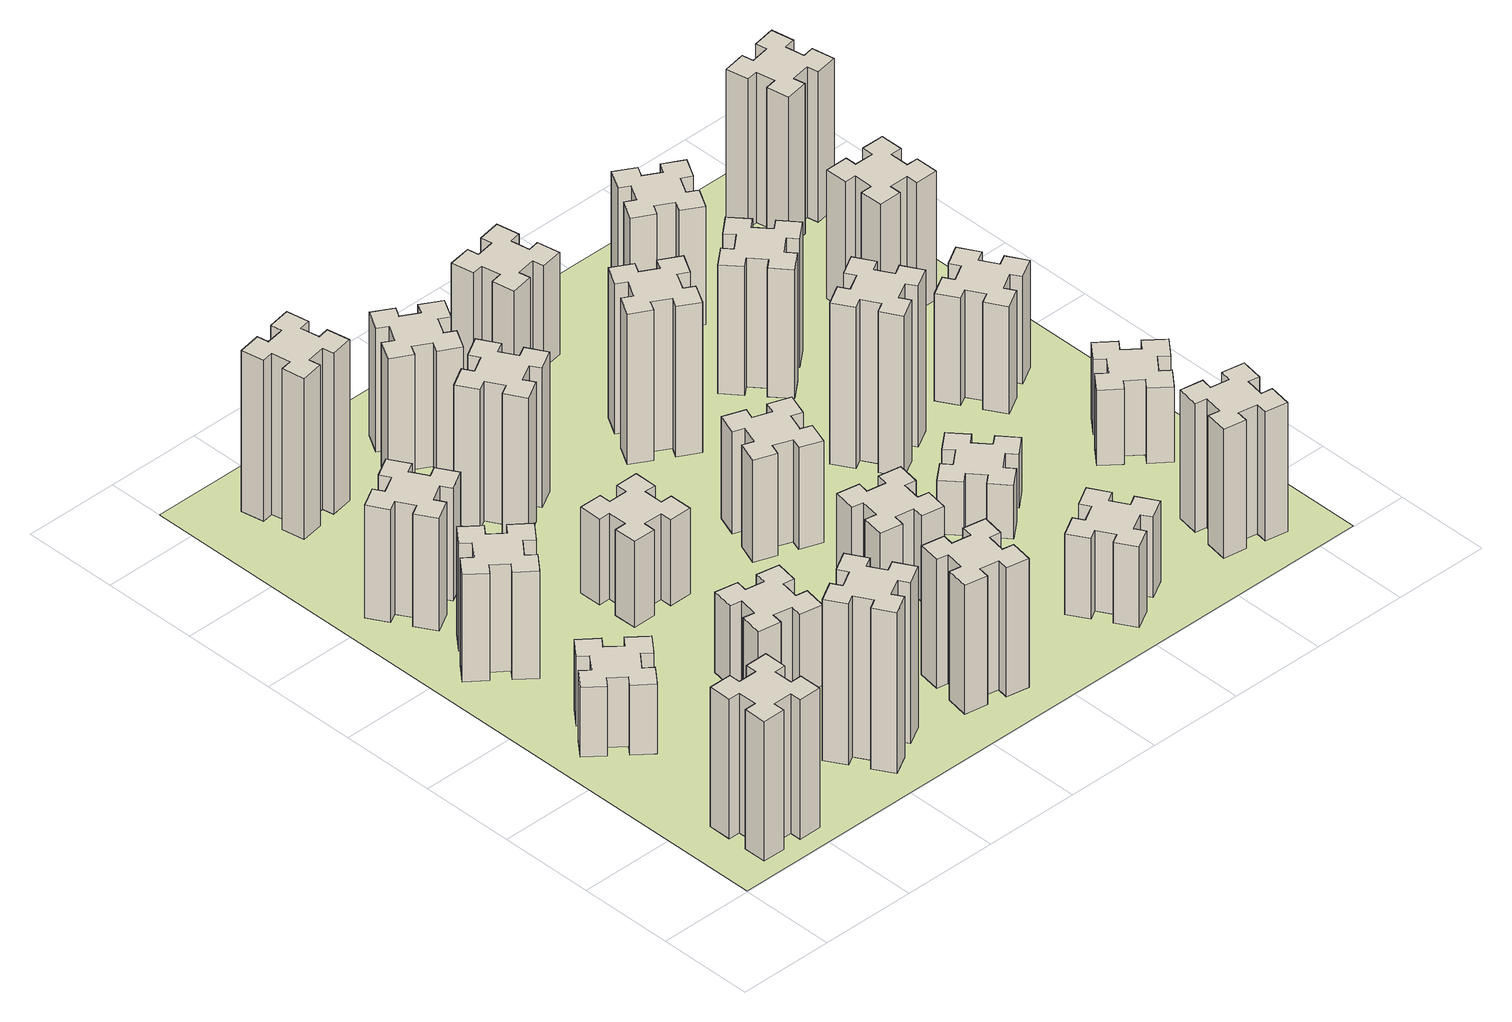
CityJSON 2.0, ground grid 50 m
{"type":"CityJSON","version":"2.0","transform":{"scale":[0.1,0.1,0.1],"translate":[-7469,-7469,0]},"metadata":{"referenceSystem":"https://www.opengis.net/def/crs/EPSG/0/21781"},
"CityObjects":{
"building1":{"type":"Building","attributes":{"class":"1000","function":"1000","usage":"1000","yearOfConstruction":2016,"roofType":"1000","measuredHeight":78,"storeysAboveGround":30,"storeysBelowGround":0},"geometry":[{"type":"Solid","lod":"1","boundaries":[[[[0,1,2,3,4,5,6,7,8,9,10,11,12,13,14,15,16,17,18,19]],[[17,16,20,21]],[[16,15,22,20]],[[15,14,23,22]],[[14,13,24,23]],[[13,12,25,24]],[[12,11,26,25]],[[11,10,27,26]],[[10,9,28,27]],[[9,8,29,28]],[[8,7,30,29]],[[7,6,31,30]],[[6,5,32,31]],[[5,4,33,32]],[[4,3,34,33]],[[3,2,35,34]],[[2,1,36,35]],[[1,0,37,36]],[[0,19,38,37]],[[19,18,39,38]],[[18,17,21,39]],[[24,25,26,27,28,29,30,31,32,33,34,35,36,37,38,39,21,20,22,23]]]]}]},
"building2":{"type":"Building","attributes":{"class":"1000","function":"1000","usage":"1000","yearOfConstruction":2016,"roofType":"1000","measuredHeight":39,"storeysAboveGround":30,"storeysBelowGround":0},"geometry":[{"type":"Solid","lod":"1","boundaries":[[[[40,41,42,43,44,45,46,47,48,49,50,51,52,53,54,55,56,57,58,59]],[[57,56,60,61]],[[56,55,62,60]],[[55,54,63,62]],[[54,53,64,63]],[[53,52,65,64]],[[52,51,66,65]],[[51,50,67,66]],[[50,49,68,67]],[[49,48,69,68]],[[48,47,70,69]],[[47,46,71,70]],[[46,45,72,71]],[[45,44,73,72]],[[44,43,74,73]],[[43,42,75,74]],[[42,41,76,75]],[[41,40,77,76]],[[40,59,78,77]],[[59,58,79,78]],[[58,57,61,79]],[[64,65,66,67,68,69,70,71,72,73,74,75,76,77,78,79,61,60,62,63]]]]}]},
"building3":{"type":"Building","attributes":{"class":"1000","function":"1000","usage":"1000","yearOfConstruction":2016,"roofType":"1000","measuredHeight":60,"storeysAboveGround":30,"storeysBelowGround":0},"geometry":[{"type":"Solid","lod":"1","boundaries":[[[[80,81,82,83,84,85,86,87,88,89,90,91,92,93,94,95,96,97,98,99]],[[97,96,100,101]],[[96,95,102,100]],[[95,94,103,102]],[[94,93,104,103]],[[93,92,105,104]],[[92,91,106,105]],[[91,90,107,106]],[[90,89,108,107]],[[89,88,109,108]],[[88,87,110,109]],[[87,86,111,110]],[[86,85,112,111]],[[85,84,113,112]],[[84,83,114,113]],[[83,82,115,114]],[[82,81,116,115]],[[81,80,117,116]],[[80,99,118,117]],[[99,98,119,118]],[[98,97,101,119]],[[104,105,106,107,108,109,110,111,112,113,114,115,116,117,118,119,101,100,102,103]]]]}]},
"building4":{"type":"Building","attributes":{"class":"1000","function":"1000","usage":"1000","yearOfConstruction":2016,"roofType":"1000","measuredHeight":63,"storeysAboveGround":30,"storeysBelowGround":0},"geometry":[{"type":"Solid","lod":"1","boundaries":[[[[120,121,122,123,124,125,126,127,128,129,130,131,132,133,134,135,136,137,138,139]],[[137,136,140,141]],[[136,135,142,140]],[[135,134,143,142]],[[134,133,144,143]],[[133,132,145,144]],[[132,131,146,145]],[[131,130,147,146]],[[130,129,148,147]],[[129,128,149,148]],[[128,127,150,149]],[[127,126,151,150]],[[126,125,152,151]],[[125,124,153,152]],[[124,123,154,153]],[[123,122,155,154]],[[122,121,156,155]],[[121,120,157,156]],[[120,139,158,157]],[[139,138,159,158]],[[138,137,141,159]],[[144,145,146,147,148,149,150,151,152,153,154,155,156,157,158,159,141,140,142,143]]]]}]},
"building5":{"type":"Building","attributes":{"class":"1000","function":"1000","usage":"1000","yearOfConstruction":2016,"roofType":"1000","measuredHeight":90,"storeysAboveGround":30,"storeysBelowGround":0},"geometry":[{"type":"Solid","lod":"1","boundaries":[[[[160,161,162,163,164,165,166,167,168,169,170,171,172,173,174,175,176,177,178,179]],[[177,176,180,181]],[[176,175,182,180]],[[175,174,183,182]],[[174,173,184,183]],[[173,172,185,184]],[[172,171,186,185]],[[171,170,187,186]],[[170,169,188,187]],[[169,168,189,188]],[[168,167,190,189]],[[167,166,191,190]],[[166,165,192,191]],[[165,164,193,192]],[[164,163,194,193]],[[163,162,195,194]],[[162,161,196,195]],[[161,160,197,196]],[[160,179,198,197]],[[179,178,199,198]],[[178,177,181,199]],[[184,185,186,187,188,189,190,191,192,193,194,195,196,197,198,199,181,180,182,183]]]]}]},
"building6":{"type":"Building","attributes":{"class":"1000","function":"1000","usage":"1000","yearOfConstruction":2016,"roofType":"1000","measuredHeight":45,"storeysAboveGround":30,"storeysBelowGround":0},"geometry":[{"type":"Solid","lod":"1","boundaries":[[[[200,201,202,203,204,205,206,207,208,209,210,211,212,213,214,215,216,217,218,219]],[[217,216,220,221]],[[216,215,222,220]],[[215,214,223,222]],[[214,213,224,223]],[[213,212,225,224]],[[212,211,226,225]],[[211,210,227,226]],[[210,209,228,227]],[[209,208,229,228]],[[208,207,230,229]],[[207,206,231,230]],[[206,205,232,231]],[[205,204,233,232]],[[204,203,234,233]],[[203,202,235,234]],[[202,201,236,235]],[[201,200,237,236]],[[200,219,238,237]],[[219,218,239,238]],[[218,217,221,239]],[[224,225,226,227,228,229,230,231,232,233,234,235,236,237,238,239,221,220,222,223]]]]}]},
"building7":{"type":"Building","attributes":{"class":"1000","function":"1000","usage":"1000","yearOfConstruction":2016,"roofType":"1000","measuredHeight":90,"storeysAboveGround":30,"storeysBelowGround":0},"geometry":[{"type":"Solid","lod":"1","boundaries":[[[[240,241,242,243,244,245,246,247,248,249,250,251,252,253,254,255,256,257,258,259]],[[257,256,260,261]],[[256,255,262,260]],[[255,254,263,262]],[[254,253,264,263]],[[253,252,265,264]],[[252,251,266,265]],[[251,250,267,266]],[[250,249,268,267]],[[249,248,269,268]],[[248,247,270,269]],[[247,246,271,270]],[[246,245,272,271]],[[245,244,273,272]],[[244,243,274,273]],[[243,242,275,274]],[[242,241,276,275]],[[241,240,277,276]],[[240,259,278,277]],[[259,258,279,278]],[[258,257,261,279]],[[264,265,266,267,268,269,270,271,272,273,274,275,276,277,278,279,261,260,262,263]]]]}]},
"building8":{"type":"Building","attributes":{"class":"1000","function":"1000","usage":"1000","yearOfConstruction":2016,"roofType":"1000","measuredHeight":48,"storeysAboveGround":30,"storeysBelowGround":0},"geometry":[{"type":"Solid","lod":"1","boundaries":[[[[280,281,282,283,284,285,286,287,288,289,290,291,292,293,294,295,296,297,298,299]],[[297,296,300,301]],[[296,295,302,300]],[[295,294,303,302]],[[294,293,304,303]],[[293,292,305,304]],[[292,291,306,305]],[[291,290,307,306]],[[290,289,308,307]],[[289,288,309,308]],[[288,287,310,309]],[[287,286,311,310]],[[286,285,312,311]],[[285,284,313,312]],[[284,283,314,313]],[[283,282,315,314]],[[282,281,316,315]],[[281,280,317,316]],[[280,299,318,317]],[[299,298,319,318]],[[298,297,301,319]],[[304,305,306,307,308,309,310,311,312,313,314,315,316,317,318,319,301,300,302,303]]]]}]},
"building9":{"type":"Building","attributes":{"class":"1000","function":"1000","usage":"1000","yearOfConstruction":2016,"roofType":"1000","measuredHeight":72,"storeysAboveGround":30,"storeysBelowGround":0},"geometry":[{"type":"Solid","lod":"1","boundaries":[[[[320,321,322,323,324,325,326,327,328,329,330,331,332,333,334,335,336,337,338,339]],[[337,336,340,341]],[[336,335,342,340]],[[335,334,343,342]],[[334,333,344,343]],[[333,332,345,344]],[[332,331,346,345]],[[331,330,347,346]],[[330,329,348,347]],[[329,328,349,348]],[[328,327,350,349]],[[327,326,351,350]],[[326,325,352,351]],[[325,324,353,352]],[[324,323,354,353]],[[323,322,355,354]],[[322,321,356,355]],[[321,320,357,356]],[[320,339,358,357]],[[339,338,359,358]],[[338,337,341,359]],[[344,345,346,347,348,349,350,351,352,353,354,355,356,357,358,359,341,340,342,343]]]]}]},
"building10":{"type":"Building","attributes":{"class":"1000","function":"1000","usage":"1000","yearOfConstruction":2016,"roofType":"1000","measuredHeight":78,"storeysAboveGround":30,"storeysBelowGround":0},"geometry":[{"type":"Solid","lod":"1","boundaries":[[[[360,361,362,363,364,365,366,367,368,369,370,371,372,373,374,375,376,377,378,379]],[[377,376,380,381]],[[376,375,382,380]],[[375,374,383,382]],[[374,373,384,383]],[[373,372,385,384]],[[372,371,386,385]],[[371,370,387,386]],[[370,369,388,387]],[[369,368,389,388]],[[368,367,390,389]],[[367,366,391,390]],[[366,365,392,391]],[[365,364,393,392]],[[364,363,394,393]],[[363,362,395,394]],[[362,361,396,395]],[[361,360,397,396]],[[360,379,398,397]],[[379,378,399,398]],[[378,377,381,399]],[[384,385,386,387,388,389,390,391,392,393,394,395,396,397,398,399,381,380,382,383]]]]}]},
"building11":{"type":"Building","attributes":{"class":"1000","function":"1000","usage":"1000","yearOfConstruction":2016,"roofType":"1000","measuredHeight":69,"storeysAboveGround":30,"storeysBelowGround":0},"geometry":[{"type":"Solid","lod":"1","boundaries":[[[[400,401,402,403,404,405,406,407,408,409,410,411,412,413,414,415,416,417,418,419]],[[417,416,420,421]],[[416,415,422,420]],[[415,414,423,422]],[[414,413,424,423]],[[413,412,425,424]],[[412,411,426,425]],[[411,410,427,426]],[[410,409,428,427]],[[409,408,429,428]],[[408,407,430,429]],[[407,406,431,430]],[[406,405,432,431]],[[405,404,433,432]],[[404,403,434,433]],[[403,402,435,434]],[[402,401,436,435]],[[401,400,437,436]],[[400,419,438,437]],[[419,418,439,438]],[[418,417,421,439]],[[424,425,426,427,428,429,430,431,432,433,434,435,436,437,438,439,421,420,422,423]]]]}]},
"building12":{"type":"Building","attributes":{"class":"1000","function":"1000","usage":"1000","yearOfConstruction":2016,"roofType":"1000","measuredHeight":48,"storeysAboveGround":30,"storeysBelowGround":0},"geometry":[{"type":"Solid","lod":"1","boundaries":[[[[440,441,442,443,444,445,446,447,448,449,450,451,452,453,454,455,456,457,458,459]],[[457,456,460,461]],[[456,455,462,460]],[[455,454,463,462]],[[454,453,464,463]],[[453,452,465,464]],[[452,451,466,465]],[[451,450,467,466]],[[450,449,468,467]],[[449,448,469,468]],[[448,447,470,469]],[[447,446,471,470]],[[446,445,472,471]],[[445,444,473,472]],[[444,443,474,473]],[[443,442,475,474]],[[442,441,476,475]],[[441,440,477,476]],[[440,459,478,477]],[[459,458,479,478]],[[458,457,461,479]],[[464,465,466,467,468,469,470,471,472,473,474,475,476,477,478,479,461,460,462,463]]]]}]},
"building13":{"type":"Building","attributes":{"class":"1000","function":"1000","usage":"1000","yearOfConstruction":2016,"roofType":"1000","measuredHeight":57,"storeysAboveGround":30,"storeysBelowGround":0},"geometry":[{"type":"Solid","lod":"1","boundaries":[[[[480,481,482,483,484,485,486,487,488,489,490,491,492,493,494,495,496,497,498,499]],[[497,496,500,501]],[[496,495,502,500]],[[495,494,503,502]],[[494,493,504,503]],[[493,492,505,504]],[[492,491,506,505]],[[491,490,507,506]],[[490,489,508,507]],[[489,488,509,508]],[[488,487,510,509]],[[487,486,511,510]],[[486,485,512,511]],[[485,484,513,512]],[[484,483,514,513]],[[483,482,515,514]],[[482,481,516,515]],[[481,480,517,516]],[[480,499,518,517]],[[499,498,519,518]],[[498,497,501,519]],[[504,505,506,507,508,509,510,511,512,513,514,515,516,517,518,519,501,500,502,503]]]]}]},
"building14":{"type":"Building","attributes":{"class":"1000","function":"1000","usage":"1000","yearOfConstruction":2016,"roofType":"1000","measuredHeight":45,"storeysAboveGround":30,"storeysBelowGround":0},"geometry":[{"type":"Solid","lod":"1","boundaries":[[[[520,521,522,523,524,525,526,527,528,529,530,531,532,533,534,535,536,537,538,539]],[[537,536,540,541]],[[536,535,542,540]],[[535,534,543,542]],[[534,533,544,543]],[[533,532,545,544]],[[532,531,546,545]],[[531,530,547,546]],[[530,529,548,547]],[[529,528,549,548]],[[528,527,550,549]],[[527,526,551,550]],[[526,525,552,551]],[[525,524,553,552]],[[524,523,554,553]],[[523,522,555,554]],[[522,521,556,555]],[[521,520,557,556]],[[520,539,558,557]],[[539,538,559,558]],[[538,537,541,559]],[[544,545,546,547,548,549,550,551,552,553,554,555,556,557,558,559,541,540,542,543]]]]}]},
"building15":{"type":"Building","attributes":{"class":"1000","function":"1000","usage":"1000","yearOfConstruction":2016,"roofType":"1000","measuredHeight":84,"storeysAboveGround":30,"storeysBelowGround":0},"geometry":[{"type":"Solid","lod":"1","boundaries":[[[[560,561,562,563,564,565,566,567,568,569,570,571,572,573,574,575,576,577,578,579]],[[577,576,580,581]],[[576,575,582,580]],[[575,574,583,582]],[[574,573,584,583]],[[573,572,585,584]],[[572,571,586,585]],[[571,570,587,586]],[[570,569,588,587]],[[569,568,589,588]],[[568,567,590,589]],[[567,566,591,590]],[[566,565,592,591]],[[565,564,593,592]],[[564,563,594,593]],[[563,562,595,594]],[[562,561,596,595]],[[561,560,597,596]],[[560,579,598,597]],[[579,578,599,598]],[[578,577,581,599]],[[584,585,586,587,588,589,590,591,592,593,594,595,596,597,598,599,581,580,582,583]]]]}]},
"building16":{"type":"Building","attributes":{"class":"1000","function":"1000","usage":"1000","yearOfConstruction":2016,"roofType":"1000","measuredHeight":57,"storeysAboveGround":30,"storeysBelowGround":0},"geometry":[{"type":"Solid","lod":"1","boundaries":[[[[600,601,602,603,604,605,606,607,608,609,610,611,612,613,614,615,616,617,618,619]],[[617,616,620,621]],[[616,615,622,620]],[[615,614,623,622]],[[614,613,624,623]],[[613,612,625,624]],[[612,611,626,625]],[[611,610,627,626]],[[610,609,628,627]],[[609,608,629,628]],[[608,607,630,629]],[[607,606,631,630]],[[606,605,632,631]],[[605,604,633,632]],[[604,603,634,633]],[[603,602,635,634]],[[602,601,636,635]],[[601,600,637,636]],[[600,619,638,637]],[[619,618,639,638]],[[618,617,621,639]],[[624,625,626,627,628,629,630,631,632,633,634,635,636,637,638,639,621,620,622,623]]]]}]},
"building17":{"type":"Building","attributes":{"class":"1000","function":"1000","usage":"1000","yearOfConstruction":2016,"roofType":"1000","measuredHeight":30,"storeysAboveGround":30,"storeysBelowGround":0},"geometry":[{"type":"Solid","lod":"1","boundaries":[[[[640,641,642,643,644,645,646,647,648,649,650,651,652,653,654,655,656,657,658,659]],[[657,656,660,661]],[[656,655,662,660]],[[655,654,663,662]],[[654,653,664,663]],[[653,652,665,664]],[[652,651,666,665]],[[651,650,667,666]],[[650,649,668,667]],[[649,648,669,668]],[[648,647,670,669]],[[647,646,671,670]],[[646,645,672,671]],[[645,644,673,672]],[[644,643,674,673]],[[643,642,675,674]],[[642,641,676,675]],[[641,640,677,676]],[[640,659,678,677]],[[659,658,679,678]],[[658,657,661,679]],[[664,665,666,667,668,669,670,671,672,673,674,675,676,677,678,679,661,660,662,663]]]]}]},
"building18":{"type":"Building","attributes":{"class":"1000","function":"1000","usage":"1000","yearOfConstruction":2016,"roofType":"1000","measuredHeight":90,"storeysAboveGround":30,"storeysBelowGround":0},"geometry":[{"type":"Solid","lod":"1","boundaries":[[[[680,681,682,683,684,685,686,687,688,689,690,691,692,693,694,695,696,697,698,699]],[[697,696,700,701]],[[696,695,702,700]],[[695,694,703,702]],[[694,693,704,703]],[[693,692,705,704]],[[692,691,706,705]],[[691,690,707,706]],[[690,689,708,707]],[[689,688,709,708]],[[688,687,710,709]],[[687,686,711,710]],[[686,685,712,711]],[[685,684,713,712]],[[684,683,714,713]],[[683,682,715,714]],[[682,681,716,715]],[[681,680,717,716]],[[680,699,718,717]],[[699,698,719,718]],[[698,697,701,719]],[[704,705,706,707,708,709,710,711,712,713,714,715,716,717,718,719,701,700,702,703]]]]}]},
"building19":{"type":"Building","attributes":{"class":"1000","function":"1000","usage":"1000","yearOfConstruction":2016,"roofType":"1000","measuredHeight":72,"storeysAboveGround":30,"storeysBelowGround":0},"geometry":[{"type":"Solid","lod":"1","boundaries":[[[[720,721,722,723,724,725,726,727,728,729,730,731,732,733,734,735,736,737,738,739]],[[737,736,740,741]],[[736,735,742,740]],[[735,734,743,742]],[[734,733,744,743]],[[733,732,745,744]],[[732,731,746,745]],[[731,730,747,746]],[[730,729,748,747]],[[729,728,749,748]],[[728,727,750,749]],[[727,726,751,750]],[[726,725,752,751]],[[725,724,753,752]],[[724,723,754,753]],[[723,722,755,754]],[[722,721,756,755]],[[721,720,757,756]],[[720,739,758,757]],[[739,738,759,758]],[[738,737,741,759]],[[744,745,746,747,748,749,750,751,752,753,754,755,756,757,758,759,741,740,742,743]]]]}]},
"building20":{"type":"Building","attributes":{"class":"1000","function":"1000","usage":"1000","yearOfConstruction":2016,"roofType":"1000","measuredHeight":72,"storeysAboveGround":30,"storeysBelowGround":0},"geometry":[{"type":"Solid","lod":"1","boundaries":[[[[760,761,762,763,764,765,766,767,768,769,770,771,772,773,774,775,776,777,778,779]],[[777,776,780,781]],[[776,775,782,780]],[[775,774,783,782]],[[774,773,784,783]],[[773,772,785,784]],[[772,771,786,785]],[[771,770,787,786]],[[770,769,788,787]],[[769,768,789,788]],[[768,767,790,789]],[[767,766,791,790]],[[766,765,792,791]],[[765,764,793,792]],[[764,763,794,793]],[[763,762,795,794]],[[762,761,796,795]],[[761,760,797,796]],[[760,779,798,797]],[[779,778,799,798]],[[778,777,781,799]],[[784,785,786,787,788,789,790,791,792,793,794,795,796,797,798,799,781,780,782,783]]]]}]},
"building21":{"type":"Building","attributes":{"class":"1000","function":"1000","usage":"1000","yearOfConstruction":2016,"roofType":"1000","measuredHeight":66,"storeysAboveGround":30,"storeysBelowGround":0},"geometry":[{"type":"Solid","lod":"1","boundaries":[[[[800,801,802,803,804,805,806,807,808,809,810,811,812,813,814,815,816,817,818,819]],[[817,816,820,821]],[[816,815,822,820]],[[815,814,823,822]],[[814,813,824,823]],[[813,812,825,824]],[[812,811,826,825]],[[811,810,827,826]],[[810,809,828,827]],[[809,808,829,828]],[[808,807,830,829]],[[807,806,831,830]],[[806,805,832,831]],[[805,804,833,832]],[[804,803,834,833]],[[803,802,835,834]],[[802,801,836,835]],[[801,800,837,836]],[[800,819,838,837]],[[819,818,839,838]],[[818,817,821,839]],[[824,825,826,827,828,829,830,831,832,833,834,835,836,837,838,839,821,820,822,823]]]]}]},
"building22":{"type":"Building","attributes":{"class":"1000","function":"1000","usage":"1000","yearOfConstruction":2016,"roofType":"1000","measuredHeight":42,"storeysAboveGround":30,"storeysBelowGround":0},"geometry":[{"type":"Solid","lod":"1","boundaries":[[[[840,841,842,843,844,845,846,847,848,849,850,851,852,853,854,855,856,857,858,859]],[[857,856,860,861]],[[856,855,862,860]],[[855,854,863,862]],[[854,853,864,863]],[[853,852,865,864]],[[852,851,866,865]],[[851,850,867,866]],[[850,849,868,867]],[[849,848,869,868]],[[848,847,870,869]],[[847,846,871,870]],[[846,845,872,871]],[[845,844,873,872]],[[844,843,874,873]],[[843,842,875,874]],[[842,841,876,875]],[[841,840,877,876]],[[840,859,878,877]],[[859,858,879,878]],[[858,857,861,879]],[[864,865,866,867,868,869,870,871,872,873,874,875,876,877,878,879,861,860,862,863]]]]}]},
"building23":{"type":"Building","attributes":{"class":"1000","function":"1000","usage":"1000","yearOfConstruction":2016,"roofType":"1000","measuredHeight":60,"storeysAboveGround":30,"storeysBelowGround":0},"geometry":[{"type":"Solid","lod":"1","boundaries":[[[[880,881,882,883,884,885,886,887,888,889,890,891,892,893,894,895,896,897,898,899]],[[897,896,900,901]],[[896,895,902,900]],[[895,894,903,902]],[[894,893,904,903]],[[893,892,905,904]],[[892,891,906,905]],[[891,890,907,906]],[[890,889,908,907]],[[889,888,909,908]],[[888,887,910,909]],[[887,886,911,910]],[[886,885,912,911]],[[885,884,913,912]],[[884,883,914,913]],[[883,882,915,914]],[[882,881,916,915]],[[881,880,917,916]],[[880,899,918,917]],[[899,898,919,918]],[[898,897,901,919]],[[904,905,906,907,908,909,910,911,912,913,914,915,916,917,918,919,901,900,902,903]]]]}]},
"building24":{"type":"Building","attributes":{"class":"1000","function":"1000","usage":"1000","yearOfConstruction":2016,"roofType":"1000","measuredHeight":72,"storeysAboveGround":30,"storeysBelowGround":0},"geometry":[{"type":"Solid","lod":"1","boundaries":[[[[920,921,922,923,924,925,926,927,928,929,930,931,932,933,934,935,936,937,938,939]],[[937,936,940,941]],[[936,935,942,940]],[[935,934,943,942]],[[934,933,944,943]],[[933,932,945,944]],[[932,931,946,945]],[[931,930,947,946]],[[930,929,948,947]],[[929,928,949,948]],[[928,927,950,949]],[[927,926,951,950]],[[926,925,952,951]],[[925,924,953,952]],[[924,923,954,953]],[[923,922,955,954]],[[922,921,956,955]],[[921,920,957,956]],[[920,939,958,957]],[[939,938,959,958]],[[938,937,941,959]],[[944,945,946,947,948,949,950,951,952,953,954,955,956,957,958,959,941,940,942,943]]]]}]},
"building25":{"type":"Building","attributes":{"class":"1000","function":"1000","usage":"1000","yearOfConstruction":2016,"roofType":"1000","measuredHeight":84,"storeysAboveGround":30,"storeysBelowGround":0},"geometry":[{"type":"Solid","lod":"1","boundaries":[[[[960,961,962,963,964,965,966,967,968,969,970,971,972,973,974,975,976,977,978,979]],[[977,976,980,981]],[[976,975,982,980]],[[975,974,983,982]],[[974,973,984,983]],[[973,972,985,984]],[[972,971,986,985]],[[971,970,987,986]],[[970,969,988,987]],[[969,968,989,988]],[[968,967,990,989]],[[967,966,991,990]],[[966,965,992,991]],[[965,964,993,992]],[[964,963,994,993]],[[963,962,995,994]],[[962,961,996,995]],[[961,960,997,996]],[[960,979,998,997]],[[979,978,999,998]],[[978,977,981,999]],[[984,985,986,987,988,989,990,991,992,993,994,995,996,997,998,999,981,980,982,983]]]]}]},
"landuse1":{"type":"LandUse","attributes":{"name":"plot1","function":"1010"},"geometry":[{"type":"MultiSurface","lod":"1","boundaries":[[[1000,1001,1002,1003]]]}]}
},
"vertices":[
[265,325,0],[265,225,0],[205,225,0],[205,105,0],[325,105,0],[325,165,0],[425,165,0],[425,105,0],[545,105,0],[545,225,0],[485,225,0],[485,325,0],[545,325,0],[545,445,0],[425,445,0],[425,385,0],[325,385,0],[325,445,0],[205,445,0],[205,325,0],[325,385,780],[325,445,780],[425,385,780],[425,445,780],[545,445,780],[545,325,780],[485,325,780],[485,225,780],[545,225,780],[545,105,780],[425,105,780],[425,165,780],[325,165,780],[325,105,780],[205,105,780],[205,225,780],[265,225,780],[265,325,780],[205,325,780],[205,445,780],
[323,1324,0],[259,1248,0],[213,1286,0],[136,1194,0],[228,1117,0],[266,1163,0],[343,1099,0],[304,1053,0],[396,976,0],[473,1068,0],[427,1106,0],[492,1183,0],[538,1144,0],[615,1236,0],[523,1313,0],[484,1267,0],[408,1332,0],[446,1378,0],[354,1455,0],[277,1363,0],[408,1332,390],[446,1378,390],[484,1267,390],[523,1313,390],[615,1236,390],[538,1144,390],[492,1183,390],[427,1106,390],[473,1068,390],[396,976,390],[304,1053,390],[343,1099,390],[266,1163,390],[228,1117,390],[136,1194,390],[213,1286,390],[259,1248,390],[323,1324,390],[277,1363,390],[354,1455,390],
[427,1846,0],[492,1923,0],[538,1884,0],[615,1976,0],[523,2053,0],[484,2007,0],[408,2072,0],[446,2118,0],[354,2195,0],[277,2103,0],[323,2064,0],[259,1988,0],[213,2026,0],[136,1934,0],[228,1857,0],[266,1903,0],[343,1839,0],[304,1793,0],[396,1716,0],[473,1808,0],[343,1839,600],[304,1793,600],[266,1903,600],[228,1857,600],[136,1934,600],[213,2026,600],[259,1988,600],[323,2064,600],[277,2103,600],[354,2195,600],[446,2118,600],[408,2072,600],[484,2007,600],[523,2053,600],[615,1976,600],[538,1884,600],[492,1923,600],[427,1846,600],[473,1808,600],[396,1716,600],
[496,2507,0],[446,2594,0],[498,2624,0],[438,2728,0],[334,2668,0],[364,2616,0],[277,2566,0],[247,2618,0],[143,2558,0],[203,2454,0],[255,2484,0],[305,2397,0],[253,2367,0],[313,2263,0],[417,2323,0],[387,2375,0],[474,2425,0],[504,2373,0],[608,2433,0],[548,2537,0],[474,2425,630],[504,2373,630],[387,2375,630],[417,2323,630],[313,2263,630],[253,2367,630],[305,2397,630],[255,2484,630],[203,2454,630],[143,2558,630],[247,2618,630],[277,2566,630],[364,2616,630],[334,2668,630],[438,2728,630],[498,2624,630],[446,2594,630],[496,2507,630],[548,2537,630],[608,2433,630],
[1127,255,0],[1214,305,0],[1244,253,0],[1348,313,0],[1288,417,0],[1236,387,0],[1186,474,0],[1238,504,0],[1178,608,0],[1074,548,0],[1104,496,0],[1017,446,0],[987,498,0],[883,438,0],[943,334,0],[995,364,0],[1045,277,0],[993,247,0],[1053,143,0],[1157,203,0],[1045,277,900],[993,247,900],[995,364,900],[943,334,900],[883,438,900],[987,498,900],[1017,446,900],[1104,496,900],[1074,548,900],[1178,608,900],[1238,504,900],[1186,474,900],[1236,387,900],[1288,417,900],[1348,313,900],[1244,253,900],[1214,305,900],[1127,255,900],[1157,203,900],[1053,143,900],
[1047,916,0],[1145,898,0],[1135,839,0],[1253,818,0],[1274,937,0],[1215,947,0],[1232,1045,0],[1291,1035,0],[1312,1153,0],[1194,1174,0],[1184,1115,0],[1085,1132,0],[1096,1191,0],[977,1212,0],[957,1094,0],[1016,1084,0],[998,985,0],[939,996,0],[918,877,0],[1037,857,0],[998,985,450],[939,996,450],[1016,1084,450],[957,1094,450],[977,1212,450],[1096,1191,450],[1085,1132,450],[1184,1115,450],[1194,1174,450],[1312,1153,450],[1291,1035,450],[1232,1045,450],[1215,947,450],[1274,937,450],[1253,818,450],[1135,839,450],[1145,898,450],[1047,916,450],[1037,857,450],[918,877,450],
[592,3305,0],[575,3404,0],[634,3414,0],[613,3532,0],[495,3511,0],[505,3452,0],[407,3435,0],[397,3494,0],[278,3473,0],[299,3355,0],[358,3365,0],[376,3267,0],[317,3257,0],[337,3138,0],[456,3159,0],[445,3218,0],[544,3236,0],[554,3177,0],[672,3197,0],[651,3316,0],[544,3236,900],[554,3177,900],[445,3218,900],[456,3159,900],[337,3138,900],[317,3257,900],[376,3267,900],[358,3365,900],[299,3355,900],[278,3473,900],[397,3494,900],[407,3435,900],[505,3452,900],[495,3511,900],[613,3532,900],[634,3414,900],[575,3404,900],[592,3305,900],[651,3316,900],[672,3197,900],
[1165,1965,0],[1065,1965,0],[1065,2025,0],[945,2025,0],[945,1905,0],[1005,1905,0],[1005,1805,0],[945,1805,0],[945,1685,0],[1065,1685,0],[1065,1745,0],[1165,1745,0],[1165,1685,0],[1285,1685,0],[1285,1805,0],[1225,1805,0],[1225,1905,0],[1285,1905,0],[1285,2025,0],[1165,2025,0],[1225,1905,480],[1285,1905,480],[1225,1805,480],[1285,1805,480],[1285,1685,480],[1165,1685,480],[1165,1745,480],[1065,1745,480],[1065,1685,480],[945,1685,480],[945,1805,480],[1005,1805,480],[1005,1905,480],[945,1905,480],[945,2025,480],[1065,2025,480],[1065,1965,480],[1165,1965,480],[1165,2025,480],[1285,2025,480],
[1855,307,0],[1872,405,0],[1931,395,0],[1952,513,0],[1834,534,0],[1824,475,0],[1725,492,0],[1736,551,0],[1617,572,0],[1597,454,0],[1656,444,0],[1638,345,0],[1579,356,0],[1558,237,0],[1677,217,0],[1687,276,0],[1785,258,0],[1775,199,0],[1893,178,0],[1914,297,0],[1785,258,720],[1775,199,720],[1687,276,720],[1677,217,720],[1558,237,720],[1579,356,720],[1638,345,720],[1656,444,720],[1597,454,720],[1617,572,720],[1736,551,720],[1725,492,720],[1824,475,720],[1834,534,720],[1952,513,720],[1931,395,720],[1872,405,720],[1855,307,720],[1914,297,720],[1893,178,720],
[1236,2707,0],[1186,2794,0],[1238,2824,0],[1178,2928,0],[1074,2868,0],[1104,2816,0],[1017,2766,0],[987,2818,0],[883,2758,0],[943,2654,0],[995,2684,0],[1045,2597,0],[993,2567,0],[1053,2463,0],[1157,2523,0],[1127,2575,0],[1214,2625,0],[1244,2573,0],[1348,2633,0],[1288,2737,0],[1214,2625,780],[1244,2573,780],[1127,2575,780],[1157,2523,780],[1053,2463,780],[993,2567,780],[1045,2597,780],[995,2684,780],[943,2654,780],[883,2758,780],[987,2818,780],[1017,2766,780],[1104,2816,780],[1074,2868,780],[1178,2928,780],[1238,2824,780],[1186,2794,780],[1236,2707,780],[1288,2737,780],[1348,2633,780],
[1186,3137,0],[1236,3224,0],[1288,3194,0],[1348,3298,0],[1244,3358,0],[1214,3306,0],[1127,3356,0],[1157,3408,0],[1053,3468,0],[993,3364,0],[1045,3334,0],[995,3247,0],[943,3277,0],[883,3173,0],[987,3113,0],[1017,3165,0],[1104,3115,0],[1074,3063,0],[1178,3003,0],[1238,3107,0],[1104,3115,690],[1074,3063,690],[1017,3165,690],[987,3113,690],[883,3173,690],[943,3277,690],[995,3247,690],[1045,3334,690],[993,3364,690],[1053,3468,690],[1157,3408,690],[1127,3356,690],[1214,3306,690],[1244,3358,690],[1348,3298,690],[1288,3194,690],[1236,3224,690],[1186,3137,690],[1238,3107,690],[1178,3003,690],
[2055,1047,0],[2072,1145,0],[2131,1135,0],[2152,1253,0],[2034,1274,0],[2024,1215,0],[1925,1232,0],[1936,1291,0],[1817,1312,0],[1797,1194,0],[1856,1184,0],[1838,1085,0],[1779,1096,0],[1758,977,0],[1877,957,0],[1887,1016,0],[1985,998,0],[1975,939,0],[2093,918,0],[2114,1037,0],[1985,998,480],[1975,939,480],[1887,1016,480],[1877,957,480],[1758,977,480],[1779,1096,480],[1838,1085,480],[1856,1184,480],[1797,1194,480],[1817,1312,480],[1936,1291,480],[1925,1232,480],[2024,1215,480],[2034,1274,480],[2152,1253,480],[2131,1135,480],[2072,1145,480],[2055,1047,480],[2114,1037,480],[2093,918,480],
[1942,1671,0],[1976,1765,0],[2032,1744,0],[2073,1857,0],[1960,1898,0],[1940,1842,0],[1846,1876,0],[1867,1932,0],[1754,1973,0],[1713,1860,0],[1769,1840,0],[1735,1746,0],[1679,1767,0],[1637,1654,0],[1750,1613,0],[1771,1669,0],[1865,1635,0],[1844,1579,0],[1957,1537,0],[1998,1650,0],[1865,1635,570],[1844,1579,570],[1771,1669,570],[1750,1613,570],[1637,1654,570],[1679,1767,570],[1735,1746,570],[1769,1840,570],[1713,1860,570],[1754,1973,570],[1867,1932,570],[1846,1876,570],[1940,1842,570],[1960,1898,570],[2073,1857,570],[2032,1744,570],[1976,1765,570],[1942,1671,570],[1998,1650,570],[1957,1537,570],
[2475,364,0],[2525,277,0],[2473,247,0],[2533,143,0],[2637,203,0],[2607,255,0],[2694,305,0],[2724,253,0],[2828,313,0],[2768,417,0],[2716,387,0],[2666,474,0],[2718,504,0],[2658,608,0],[2554,548,0],[2584,496,0],[2497,446,0],[2467,498,0],[2363,438,0],[2423,334,0],[2497,446,450],[2467,498,450],[2584,496,450],[2554,548,450],[2658,608,450],[2718,504,450],[2666,474,450],[2716,387,450],[2768,417,450],[2828,313,450],[2724,253,450],[2694,305,450],[2607,255,450],[2637,203,450],[2533,143,450],[2473,247,450],[2525,277,450],[2475,364,450],[2423,334,450],[2363,438,450],
[2054,2666,0],[1967,2716,0],[1997,2768,0],[1893,2828,0],[1833,2724,0],[1885,2694,0],[1835,2607,0],[1783,2637,0],[1723,2533,0],[1827,2473,0],[1857,2525,0],[1944,2475,0],[1914,2423,0],[2018,2363,0],[2078,2467,0],[2026,2497,0],[2076,2584,0],[2128,2554,0],[2188,2658,0],[2084,2718,0],[2076,2584,840],[2128,2554,840],[2026,2497,840],[2078,2467,840],[2018,2363,840],[1914,2423,840],[1944,2475,840],[1857,2525,840],[1827,2473,840],[1723,2533,840],[1783,2637,840],[1835,2607,840],[1885,2694,840],[1833,2724,840],[1893,2828,840],[1997,2768,840],[1967,2716,840],[2054,2666,840],[2084,2718,840],[2188,2658,840],
[1738,3465,0],[1756,3367,0],[1697,3357,0],[1717,3238,0],[1836,3259,0],[1825,3318,0],[1924,3336,0],[1934,3277,0],[2052,3297,0],[2031,3416,0],[1972,3405,0],[1955,3504,0],[2014,3514,0],[1993,3632,0],[1875,3611,0],[1885,3552,0],[1787,3535,0],[1777,3594,0],[1658,3573,0],[1679,3455,0],[1787,3535,570],[1777,3594,570],[1885,3552,570],[1875,3611,570],[1993,3632,570],[2014,3514,570],[1955,3504,570],[1972,3405,570],[2031,3416,570],[2052,3297,570],[1934,3277,570],[1924,3336,570],[1825,3318,570],[1836,3259,570],[1717,3238,570],[1697,3357,570],[1756,3367,570],[1738,3465,570],[1679,3455,570],[1658,3573,570],
[2628,1099,0],[2704,1163,0],[2743,1117,0],[2835,1194,0],[2758,1286,0],[2712,1248,0],[2647,1324,0],[2693,1363,0],[2616,1455,0],[2524,1378,0],[2563,1332,0],[2486,1267,0],[2448,1313,0],[2356,1236,0],[2433,1144,0],[2479,1183,0],[2543,1106,0],[2497,1068,0],[2574,976,0],[2666,1053,0],[2543,1106,300],[2497,1068,300],[2479,1183,300],[2433,1144,300],[2356,1236,300],[2448,1313,300],[2486,1267,300],[2563,1332,300],[2524,1378,300],[2616,1455,300],[2693,1363,300],[2647,1324,300],[2712,1248,300],[2758,1286,300],[2835,1194,300],[2743,1117,300],[2704,1163,300],[2628,1099,300],[2666,1053,300],[2574,976,300],
[2607,1735,0],[2694,1785,0],[2724,1733,0],[2828,1793,0],[2768,1897,0],[2716,1867,0],[2666,1954,0],[2718,1984,0],[2658,2088,0],[2554,2028,0],[2584,1976,0],[2497,1926,0],[2467,1978,0],[2363,1918,0],[2423,1814,0],[2475,1844,0],[2525,1757,0],[2473,1727,0],[2533,1623,0],[2637,1683,0],[2525,1757,900],[2473,1727,900],[2475,1844,900],[2423,1814,900],[2363,1918,900],[2467,1978,900],[2497,1926,900],[2584,1976,900],[2554,2028,900],[2658,2088,900],[2718,1984,900],[2666,1954,900],[2716,1867,900],[2768,1897,900],[2828,1793,900],[2724,1733,900],[2694,1785,900],[2607,1735,900],[2637,1683,900],[2533,1623,900],
[2563,2712,0],[2486,2647,0],[2448,2693,0],[2356,2616,0],[2433,2524,0],[2479,2563,0],[2543,2486,0],[2497,2448,0],[2574,2356,0],[2666,2433,0],[2628,2479,0],[2704,2543,0],[2743,2497,0],[2835,2574,0],[2758,2666,0],[2712,2628,0],[2647,2704,0],[2693,2743,0],[2616,2835,0],[2524,2758,0],[2647,2704,720],[2693,2743,720],[2712,2628,720],[2758,2666,720],[2835,2574,720],[2743,2497,720],[2704,2543,720],[2628,2479,720],[2666,2433,720],[2574,2356,720],[2497,2448,720],[2543,2486,720],[2479,2563,720],[2433,2524,720],[2356,2616,720],[2448,2693,720],[2486,2647,720],[2563,2712,720],[2524,2758,720],[2616,2835,720],
[3435,307,0],[3452,405,0],[3511,395,0],[3532,513,0],[3414,534,0],[3404,475,0],[3305,492,0],[3316,551,0],[3197,572,0],[3177,454,0],[3236,444,0],[3218,345,0],[3159,356,0],[3138,237,0],[3257,217,0],[3267,276,0],[3365,258,0],[3355,199,0],[3473,178,0],[3494,297,0],[3365,258,720],[3355,199,720],[3267,276,720],[3257,217,720],[3138,237,720],[3159,356,720],[3218,345,720],[3236,444,720],[3177,454,720],[3197,572,720],[3316,551,720],[3305,492,720],[3404,475,720],[3414,534,720],[3532,513,720],[3511,395,720],[3452,405,720],[3435,307,720],[3494,297,720],[3473,178,720],
[2694,3306,0],[2607,3356,0],[2637,3408,0],[2533,3468,0],[2473,3364,0],[2525,3334,0],[2475,3247,0],[2423,3277,0],[2363,3173,0],[2467,3113,0],[2497,3165,0],[2584,3115,0],[2554,3063,0],[2658,3003,0],[2718,3107,0],[2666,3137,0],[2716,3224,0],[2768,3194,0],[2828,3298,0],[2724,3358,0],[2716,3224,660],[2768,3194,660],[2666,3137,660],[2718,3107,660],[2658,3003,660],[2554,3063,660],[2584,3115,660],[2497,3165,660],[2467,3113,660],[2363,3173,660],[2423,3277,660],[2475,3247,660],[2525,3334,660],[2473,3364,660],[2533,3468,660],[2637,3408,660],[2607,3356,660],[2694,3306,660],[2724,3358,660],[2828,3298,660],
[3487,1006,0],[3552,1083,0],[3598,1044,0],[3675,1136,0],[3583,1213,0],[3544,1167,0],[3468,1232,0],[3506,1278,0],[3414,1355,0],[3337,1263,0],[3383,1224,0],[3319,1148,0],[3273,1186,0],[3196,1094,0],[3288,1017,0],[3326,1063,0],[3403,999,0],[3364,953,0],[3456,876,0],[3533,968,0],[3403,999,420],[3364,953,420],[3326,1063,420],[3288,1017,420],[3196,1094,420],[3273,1186,420],[3319,1148,420],[3383,1224,420],[3337,1263,420],[3414,1355,420],[3506,1278,420],[3468,1232,420],[3544,1167,420],[3583,1213,420],[3675,1136,420],[3598,1044,420],[3552,1083,420],[3487,1006,420],[3533,968,420],[3456,876,420],
[3224,1976,0],[3137,1926,0],[3107,1978,0],[3003,1918,0],[3063,1814,0],[3115,1844,0],[3165,1757,0],[3113,1727,0],[3173,1623,0],[3277,1683,0],[3247,1735,0],[3334,1785,0],[3364,1733,0],[3468,1793,0],[3408,1897,0],[3356,1867,0],[3306,1954,0],[3358,1984,0],[3298,2088,0],[3194,2028,0],[3306,1954,600],[3358,1984,600],[3356,1867,600],[3408,1897,600],[3468,1793,600],[3364,1733,600],[3334,1785,600],[3247,1735,600],[3277,1683,600],[3173,1623,600],[3113,1727,600],[3165,1757,600],[3115,1844,600],[3063,1814,600],[3003,1918,600],[3107,1978,600],[3137,1926,600],[3224,1976,600],[3194,2028,600],[3298,2088,600],
[3385,2705,0],[3285,2705,0],[3285,2765,0],[3165,2765,0],[3165,2645,0],[3225,2645,0],[3225,2545,0],[3165,2545,0],[3165,2425,0],[3285,2425,0],[3285,2485,0],[3385,2485,0],[3385,2425,0],[3505,2425,0],[3505,2545,0],[3445,2545,0],[3445,2645,0],[3505,2645,0],[3505,2765,0],[3385,2765,0],[3445,2645,720],[3505,2645,720],[3445,2545,720],[3505,2545,720],[3505,2425,720],[3385,2425,720],[3385,2485,720],[3285,2485,720],[3285,2425,720],[3165,2425,720],[3165,2545,720],[3225,2545,720],[3225,2645,720],[3165,2645,720],[3165,2765,720],[3285,2765,720],[3285,2705,720],[3385,2705,720],[3385,2765,720],[3505,2765,720],
[3552,3305,0],[3535,3404,0],[3594,3414,0],[3573,3532,0],[3455,3511,0],[3465,3452,0],[3367,3435,0],[3357,3494,0],[3238,3473,0],[3259,3355,0],[3318,3365,0],[3336,3267,0],[3277,3257,0],[3297,3138,0],[3416,3159,0],[3405,3218,0],[3504,3236,0],[3514,3177,0],[3632,3197,0],[3611,3316,0],[3504,3236,840],[3514,3177,840],[3405,3218,840],[3416,3159,840],[3297,3138,840],[3277,3257,840],[3336,3267,840],[3318,3365,840],[3259,3355,840],[3238,3473,840],[3357,3494,840],[3367,3435,840],[3465,3452,840],[3455,3511,840],[3573,3532,840],[3594,3414,840],[3535,3404,840],[3552,3305,840],[3611,3316,840],[3632,3197,840],
[5,3705,0],[3705,3705,0],[3705,5,0],[5,5,0]
]}
